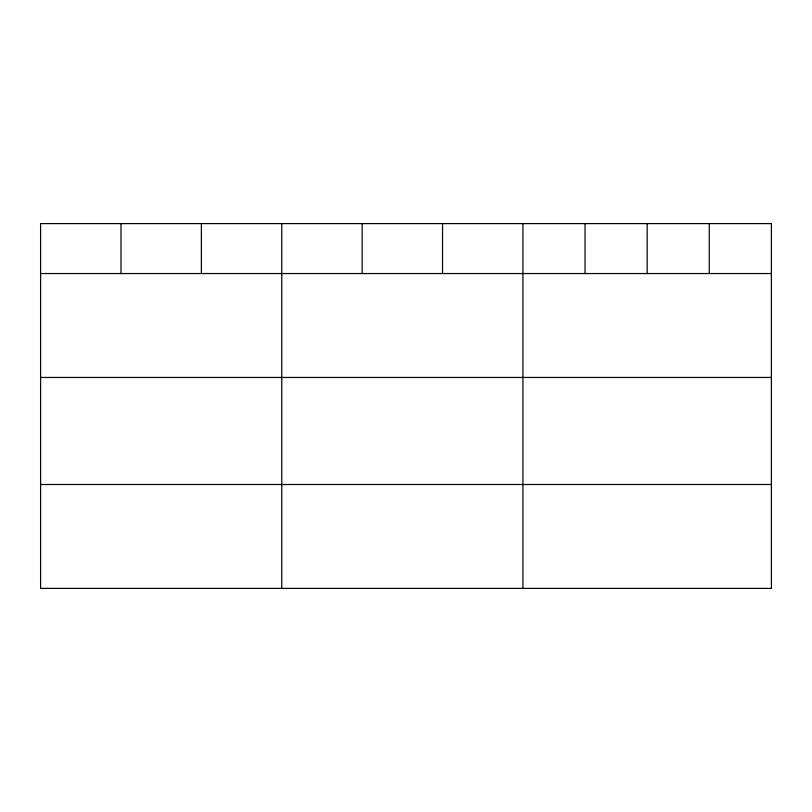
<?xml version="1.0" encoding="UTF-8"?>
<svg xmlns="http://www.w3.org/2000/svg" width="812" height="812" viewBox="0 0 812 812"><rect width="100%" height="100%" fill="white"/><g stroke="black" fill="none" stroke-linecap="round" stroke-linejoin="round"><path stroke-width="1.22" d="M40.6 273.542L771.4 273.542M40.6 377.448L771.4 377.448M40.6 484.5L771.4 484.5M709.282 223.605L709.282 273.542M647.164 223.605L647.164 273.542M585.046 223.605L585.046 273.542M522.928 223.605L522.928 588.395M442.54 223.605L442.54 273.542M362.152 223.605L362.152 273.542M281.764 223.605L281.764 588.395M201.376 223.605L201.376 273.542M120.988 223.605L120.988 273.542M771.4 223.605L40.6 223.605L40.6 588.395L771.4 588.395L771.4 223.605"/></g></svg>
